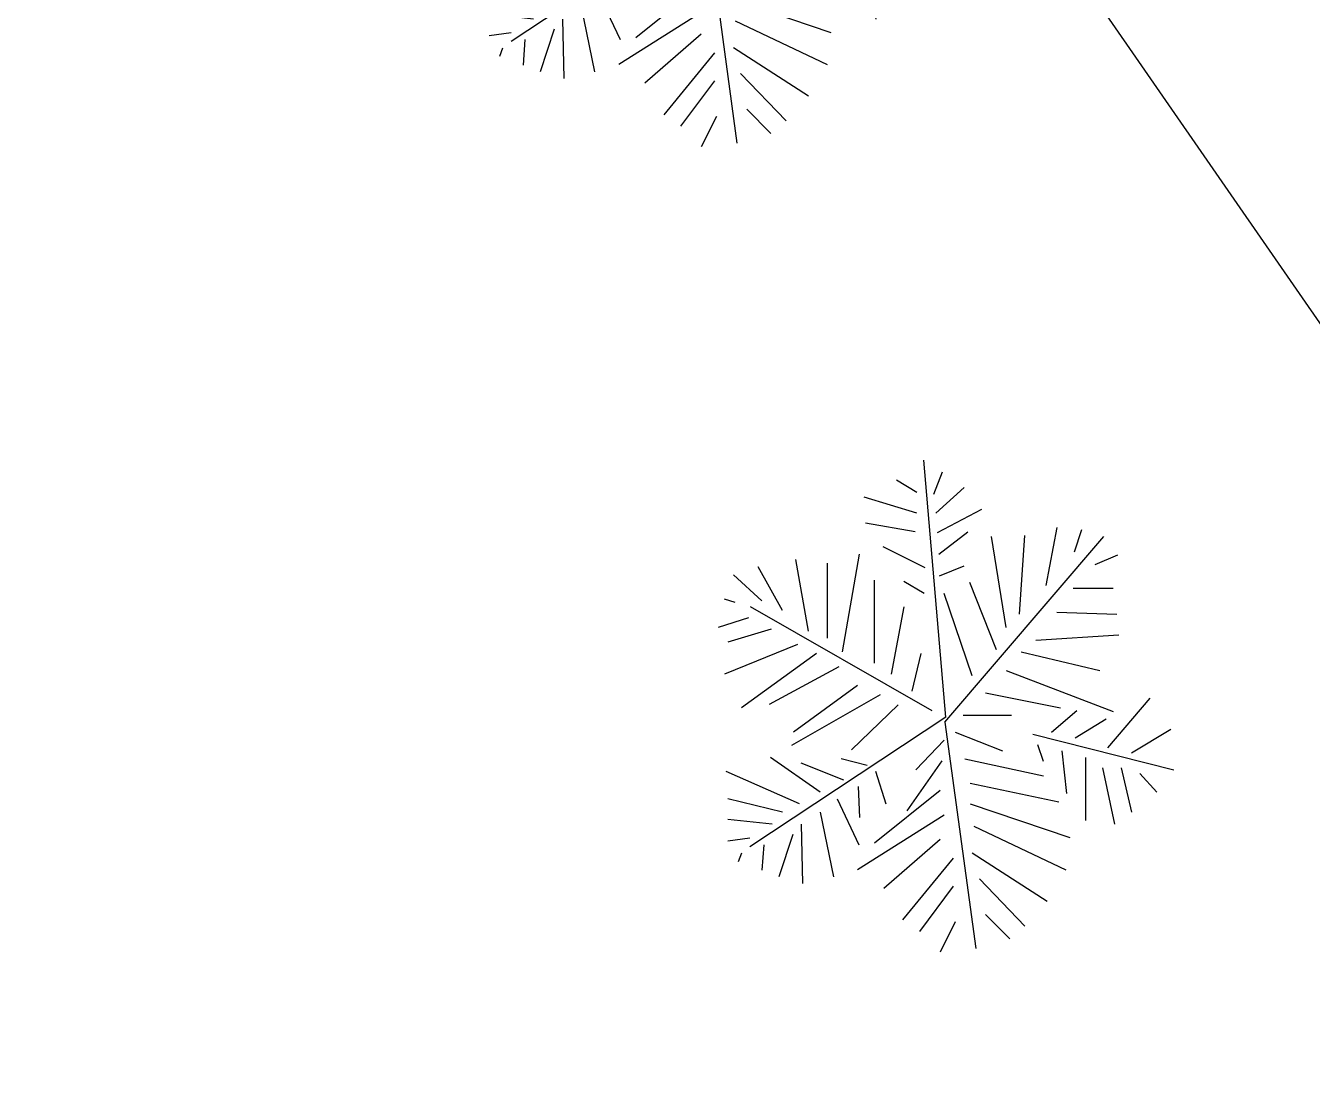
# Model space of a CAD drawing. Header units: millimetres. Extents: x -17017 to 2697, y 1903 to 18260.
# Drawn here: x -16949.862 to -16948.513, y 18241.335 to 18242.446 of the extents above; entities that cross this region are included whole.
import ezdxf

# ---------------------------------------------------------------- set-up
doc = ezdxf.new("R2010")
doc.units = ezdxf.units.MM
doc.layers.add('1', color=7, linetype='Continuous')
doc.layers.add('A-Glaz', color=92, linetype='Continuous')
doc.styles.add('ATT', font='romans.shx')

# ---------------------------------------------------------------- blocks, each defined once
blk = doc.blocks.new('12PPLT13')
at = {"color": 0, "linetype": 'ByBlock'}
for p, q in [((0.0819, 0.4233), (0.0324, 0.5059)), ((0.0426, 0.2163), (0.1175, 0.5123)), ((0.0718, 0.3738), (-0.0324, 0.4627)), ((0.1251, 0.4411), (0.1645, 0.4767)), ((0.1137, 0.4017), (0.2064, 0.4233)), ((-0.3133, 0.3476), (-0.3336, 0.3946)), ((-0.2636, 0.3014), (-0.2636, 0.3852)), ((-0.2128, 0.2671), (-0.209, 0.3928)), ((-0.1544, 0.2226), (-0.1658, 0.3967)), ((-0.0908, 0.1604), (-0.0044, 0.3852)), ((0.1137, 0.3624), (0.2319, 0.3878)), ((0.0175, 0.0323), (-0.3715, 0.3655)), ((-0.1302, 0.1921), (-0.0908, 0.3573)), ((0.0502, 0.3052), (0.0108, 0.37)), ((0.0921, 0.3268), (0.2242, 0.3268)), ((-0.3397, 0.304), (-0.3867, 0.3193)), ((0.0387, 0.2556), (-0.007, 0.309)), ((-0.0438, 0.1172), (-0.0121, 0.2747)), ((0.0781, 0.2772), (0.1671, 0.2874)), ((0.1455, 0.0854), (0.1848, 0.2709)), ((0.1887, 0.0854), (0.2598, 0.2938)), ((0.2357, 0.093), (0.3271, 0.2861)), ((-0.269, 0.2445), (-0.3909, 0.2673)), ((0.2916, 0.0892), (0.3932, 0.2467)), ((0.0642, 0.2264), (0.0997, 0.2379)), ((0.0946, 0.074), (0.1302, 0.2391)), ((-0.209, 0.1883), (-0.3741, 0.1997)), ((0.3462, 0.1045), (0.4453, 0.1997)), ((0.0032, 0.0702), (0.0032, 0.1718)), ((0.4211, 0.1172), (0.472, 0.168)), ((-0.181, 0.1604), (-0.3716, 0.1299)), ((-0.134, 0.14), (-0.275, 0.0841)), ((0.0387, 0.0536), (0.0781, 0.1527)), ((-0.38, 0.0169), (-0.4288, 0.1095)), ((-0.0794, 0.0892), (-0.2522, 0.0308)), ((0.0175, 0.0323), (0.4923, 0.0968)), ((-0.4211, 0.013), (-0.4745, 0.0727)), ((-0.3346, 0.0191), (-0.3818, 0.0803)), ((-0.2891, 0.0211), (-0.3106, 0.0727)), ((0.0071, 0.0339), (-0.5317, -0.0124)), ((0.0071, 0.0339), (0.2789, -0.377)), ((0.0553, 0.0308), (0.1175, -0.0289)), ((0.2128, 0.0308), (0.3271, -0.1509)), ((0.303, 0.0498), (0.4326, -0.0569)), ((0.3614, 0.0498), (0.4567, -0.0213)), ((0.4364, 0.0536), (0.4999, 0.0219)), ((-0.4605, 0.0092), (-0.5075, 0.027)), ((-0.0058, 0.0056), (-0.2242, -0.3757)), ((0.0985, 0.0257), (0.2039, -0.048)), ((0.1607, 0.0219), (0.2712, -0.1153)), ((0.2636, 0.0219), (0.3665, -0.0963)), ((-0.4643, -0.0264), (-0.4898, -0.0696)), ((-0.4211, -0.0264), (-0.4542, -0.1369)), ((-0.3063, -0.0091), (-0.35, -0.0975)), ((-0.2523, -0.0111), (-0.2777, -0.0543)), ((-0.0476, -0.0366), (-0.1264, -0.0175)), ((-0.3818, -0.0302), (-0.3996, -0.1344)), ((-0.0832, -0.0797), (-0.2242, -0.0531)), ((-0.0186, -0.066), (0.0755, -0.1639)), ((-0.04, -0.1039), (0.0667, -0.2894)), ((0.1201, -0.1136), (0.1887, -0.092)), ((-0.1061, -0.1153), (-0.2801, -0.1153)), ((0.1088, -0.1306), (0.0948, -0.1852)), ((-0.1302, -0.1826), (-0.3348, -0.1471)), ((-0.0591, -0.1509), (0.0387, -0.2855)), ((0.1527, -0.1499), (0.2175, -0.1473)), ((0.1785, -0.1941), (0.275, -0.1483)), ((0.1391, -0.1801), (0.1035, -0.269)), ((-0.1582, -0.2144), (-0.3157, -0.2144)), ((-0.0985, -0.1903), (-0.0197, -0.3364)), ((0.2064, -0.2297), (0.3424, -0.2017)), ((-0.1264, -0.2373), (-0.0121, -0.3948)), ((0.1645, -0.2297), (0.0921, -0.3338)), ((-0.1734, -0.2538), (-0.3233, -0.2805)), ((0.2319, -0.269), (0.3564, -0.2665)), ((-0.1455, -0.2767), (-0.0832, -0.4304)), ((0.1887, -0.2728), (0.1213, -0.4266)), ((0.2535, -0.2868), (0.3424, -0.316)), ((-0.2166, -0.3084), (-0.3081, -0.3592)), ((0.2064, -0.3084), (0.1785, -0.4228)), ((-0.1772, -0.3326), (-0.1505, -0.4228)), ((0.2319, -0.33), (0.2217, -0.4228)), ((0.275, -0.3478), (0.3284, -0.3516)), ((-0.2369, -0.3516), (-0.2916, -0.4113)), ((0.2611, -0.377), (0.2674, -0.4228)), ((-0.2014, -0.3796), (-0.181, -0.4431)), ((0.2928, -0.3948), (0.3106, -0.4012)), ((-0.2331, -0.4075), (-0.2407, -0.4304))]:
    blk.add_line(p, q, dxfattribs=at)
at = {"color": 0, "linetype": 'ByBlock', "style": 'ATT'}
for tag, p, flags in [('ITEM', (-1, -3.25), 3), ('ROOM_NUMBER', (-1, -4.5833), 1)]:
    blk.add_attdef(tag, p, '', height=1, dxfattribs=dict(at, flags=flags))

msp = doc.modelspace()

# ---------------------------------------------------------------- linework, layer by layer
at = {"layer": '1', "color": 7, "linetype": 'Continuous'}
msp.add_lwpolyline([(-16942.6068, 18233.1779), (-16947.8475, 18241.1832), (-16949.9258, 18244.1892), (-16953.8544, 18248.9323), (-16956.6595, 18251.6445), (-16962.1669, 18255.9543)], dxfattribs=at)

# ---------------------------------------------------------------- block references
at = {"layer": 'A-Glaz', "xscale": 0.5, "yscale": 0.5, "zscale": 0.5, "rotation": 270}
for p in [(-16949.1645, 18242.5689), (-16948.9141, 18241.7243)]:
    msp.add_blockref('12PPLT13', p, dxfattribs=at)

doc.saveas('drawing.dxf')
